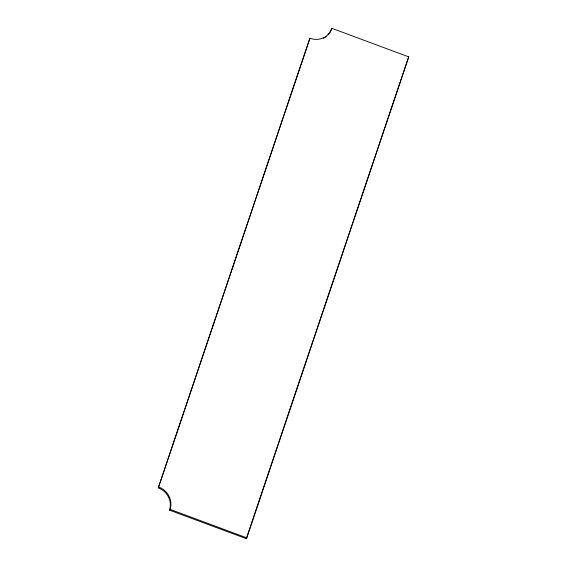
<?xml version="1.0" encoding="UTF-8"?>
<svg xmlns="http://www.w3.org/2000/svg" width="567" height="567" viewBox="0 0 567 567"><rect width="100%" height="100%" fill="white"/><g stroke="black" fill="none" stroke-linecap="round" stroke-linejoin="round"><path stroke-width="0.85" d="M158.285 487.875L309.915 38.251A17.818 16.882 37 0 0 331.957 28.35L408.715 56.863L246.836 537.892L246.262 538.65L169.498 510.137A17.818 16.882 37 0 0 158.285 487.875L309.915 38.251M246.262 538.65L408.715 56.863M331.957 28.35L331.383 29.108A17.818 16.882 37 0 1 328.045 34.793M169.498 510.137L170.072 509.372A17.818 16.882 37 0 0 158.859 487.117M170.072 509.372L246.836 537.892M326.245 36.494A17.818 16.882 37 0 1 323.431 38.315"/></g></svg>
